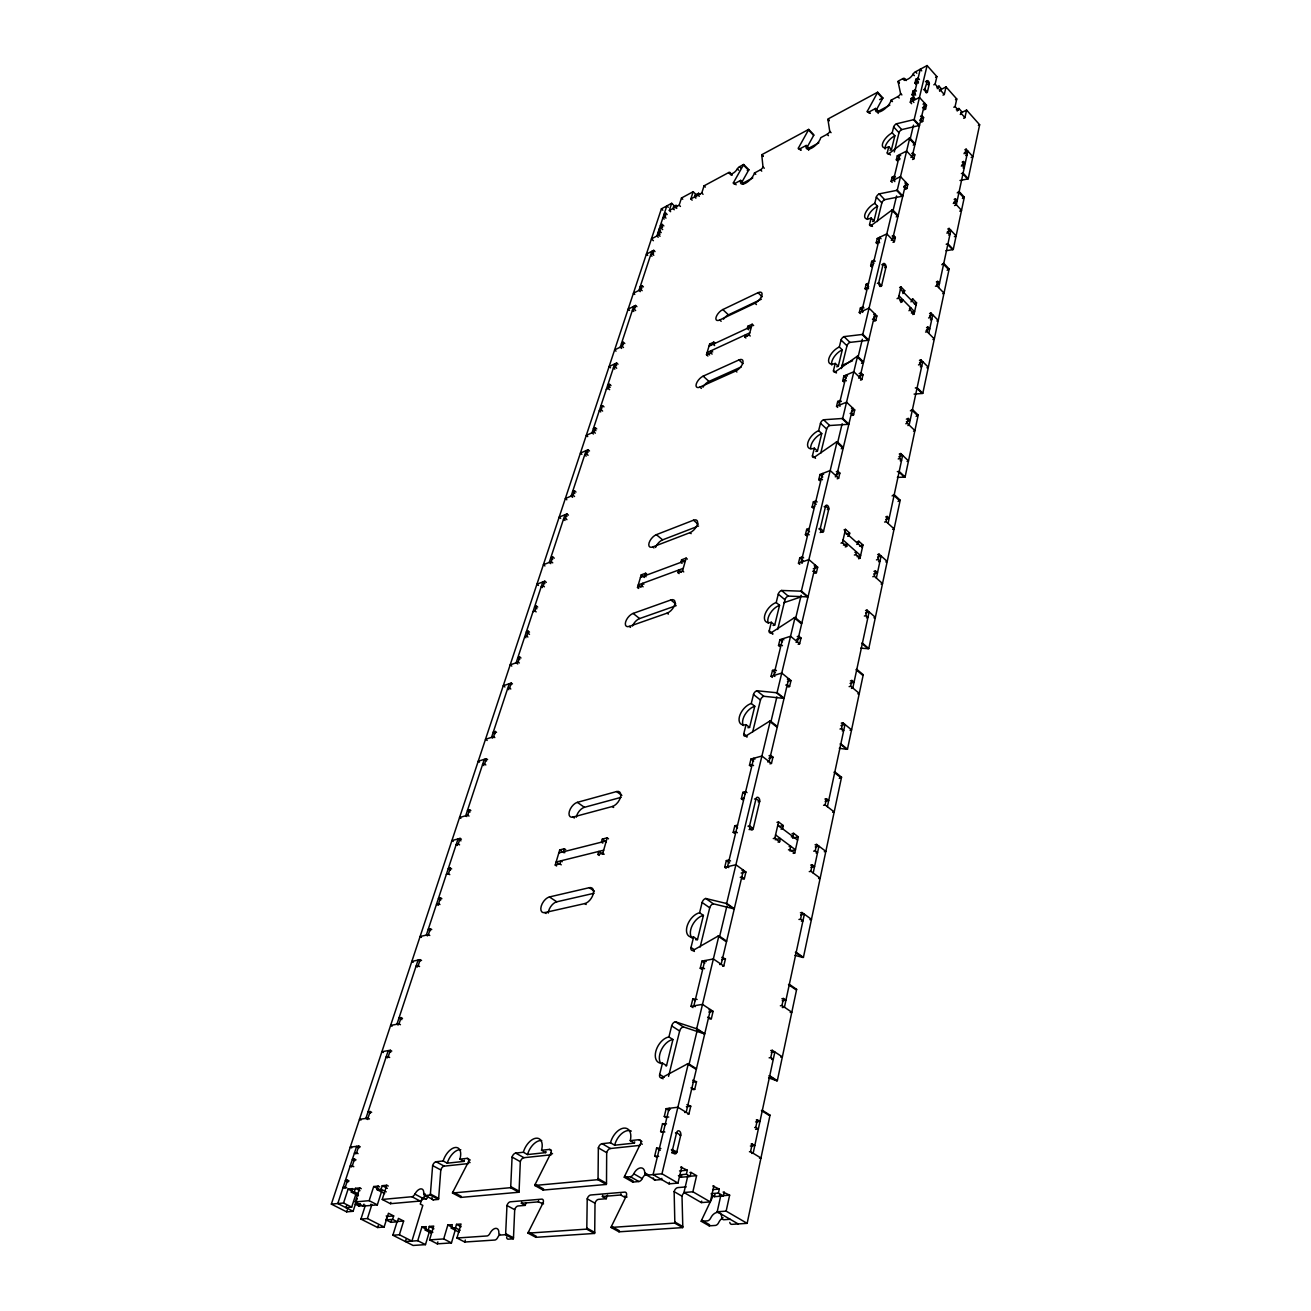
<?xml version="1.0" encoding="UTF-8"?>
<svg xmlns="http://www.w3.org/2000/svg" width="1311" height="1311" viewBox="0 0 1311 1311"><rect width="100%" height="100%" fill="white"/><g stroke="black" fill="none" stroke-linecap="round" stroke-linejoin="round"><path stroke-width="1.5" d="M551.259 1154.794L523.925 1157.695A4.031 2.278 -62.3 0 0 520.32 1161.677L519.09 1191.158A4.097 2.327 -62.9 0 1 518.894 1192.24L510.536 1187.684A4.113 2.311 -62.8 0 0 510.733 1186.602L512.077 1157.072A4.048 2.278 -62.2 0 1 515.682 1153.09L523.351 1152.254A14.241 8.095 -62.1 0 1 536.068 1138.21A14.241 8.095 -62.1 0 1 541.525 1150.271L549.407 1149.419A4.097 2.36 -62.1 0 1 551.013 1152.91L535.167 1184.357A4.162 2.393 -62.8 0 0 534.741 1185.455L543.131 1190.077L606.337 1184.439A4.244 2.54 -62.9 0 0 606.501 1183.325L606.682 1152.664A4.179 2.507 -62.2 0 1 610.434 1148.518L640.194 1145.355M606.337 1184.439L597.882 1179.671A4.261 2.54 -62.8 0 0 598.062 1178.54L598.34 1147.846A4.195 2.491 -62.1 0 1 602.11 1143.684L610.484 1142.782L614.646 1145.208L634.426 1143.077A14.732 8.898 -62 0 0 634.688 1141.865M525.99 1203.121A13.356 7.686 -63.3 0 0 525.236 1205.383L518.058 1205.973A3.802 2.163 -63.3 0 0 514.699 1209.676L513.486 1237.797A3.851 2.196 -64 0 1 513.306 1238.813L505.472 1234.7A3.867 2.18 -63.8 0 0 505.669 1233.667L506.964 1205.53A3.802 2.163 -63.2 0 1 510.34 1201.81L541.754 1199.139A3.867 2.229 -63.2 0 1 543.246 1202.515L528.399 1232.111A3.917 2.261 -63.9 0 0 528.022 1233.159L535.871 1237.322L594.555 1233.438A3.982 2.393 -64.1 0 0 594.719 1232.373L595.014 1203.203A3.933 2.36 -63.4 0 1 598.521 1199.352L606.272 1198.713A13.815 8.358 -63.3 0 1 607.517 1195.157M594.555 1233.438L586.64 1229.128A3.999 2.376 -64 0 0 586.804 1228.079L587.213 1198.86A3.933 2.343 -63.3 0 1 590.72 1194.993L624.724 1192.109A3.999 2.425 -63.3 0 1 626.478 1195.599L611.45 1226.375A4.048 2.458 -64 0 0 611.073 1227.457L618.989 1231.816L682.654 1227.604A4.13 2.606 -64.2 0 0 682.785 1226.506L682.015 1196.189A4.064 2.573 -63.3 0 1 684.883 1192.371M388.285 1186.045L386.745 1185.242L382.238 1199.45L411.916 1196.73A3.933 2.081 -62.7 0 0 414.866 1194.108A7.899 4.195 -62.7 0 1 420.765 1188.864A7.899 4.195 -62.7 0 1 423.715 1193.289A3.966 2.114 -62.7 0 0 425.19 1195.517L433.449 1199.86L438.448 1199.401A3.949 2.13 -62.9 0 0 438.661 1198.369L440.791 1169.953A3.9 2.098 -62.3 0 1 444.232 1166.134L468.535 1163.562M929.368 83.691L929.073 82.314A2.573 1.245 64.8 0 0 927.565 80.561L924.779 89.082A2.212 1.082 64.9 0 0 925.746 91.983A2.212 1.082 64.9 0 0 927.401 92.016L929.368 83.691L928.057 84.494M425.19 1195.517L430.188 1195.058A3.966 2.114 -62.7 0 0 430.401 1194.026L432.63 1165.577A3.917 2.081 -62.2 0 1 436.071 1161.743L443.167 1160.972L447.248 1163.185L463.996 1161.382A13.749 7.44 -62.2 0 0 464.307 1160.251M729.785 1222.409A4.195 2.737 -64.1 0 0 731.931 1224.343L747.139 1223.343L770.032 1115.169L762.346 1110.319A4.064 2.655 -61 0 0 761.478 1110.581L769.147 1115.415A4.048 2.655 -61.1 0 1 770.032 1115.169M768.59 1077.904L776.522 1080.657A3.999 2.606 -59.9 0 0 777.325 1080.706L796.646 989.379L789.337 984.332A3.867 2.491 -57.4 0 0 788.485 984.627L795.793 989.658A3.851 2.491 -57.5 0 1 796.646 989.379M794.876 955.342L802.643 957.391A3.802 2.442 -56.4 0 0 803.414 957.391L841.547 777.21L834.845 771.9A3.589 2.196 -52 0 0 834.025 772.228L840.744 777.538A3.572 2.196 -52 0 1 841.547 777.21M839.269 748.302L846.742 749.286A3.54 2.163 -51.2 0 0 847.48 749.204L863.244 674.739L856.804 669.331A3.474 2.048 -49.8 0 0 856.017 669.675L862.458 675.083A3.458 2.065 -49.8 0 1 863.244 674.739M860.737 648.158L868.046 648.666A3.425 2.016 -49.2 0 0 868.783 648.552L900.182 500.196L894.233 494.657A3.277 1.803 -46.8 0 0 893.479 495.034L892.103 495.935M897.363 477.368L904.393 477.155A3.245 1.77 -46.4 0 0 905.098 476.991L918.192 415.095L912.456 409.524A3.196 1.688 -45.7 0 0 911.735 409.917L910.391 410.835M914.095 394.103L922.125 393.464A3.163 1.655 -45.3 0 0 922.813 393.284L949.131 268.984L943.773 263.364A3.048 1.491 -44.2 0 0 943.068 263.773L941.79 264.675M945.952 250.729L952.605 249.664A3.032 1.475 -43.9 0 0 953.261 249.434L964.322 197.207L959.144 191.586A2.983 1.409 -43.6 0 0 958.472 191.98L957.227 192.897M959.98 180.476L967.584 178.968A2.966 1.377 -43.4 0 0 968.223 178.738L979.645 124.758L966.584 110.058L961.487 112.664M813.181 873.028L818.933 846.152L815.262 846.988M827.388 806.691L844.989 724.491L840.957 725.606M876.354 578.069L881.09 555.946L877.665 557.126M888.071 523.4L902.64 455.376L898.871 456.818M928.778 333.355L932.744 314.837L929.532 316.23M938.594 287.519L950.852 230.277L947.329 231.932M759.479 1158.17L760.954 1158.023L750.548 1151.664L752.203 1143.962L751.088 1144.077M755.578 1129.328L758.348 1129.033L755.759 1127.411L757.381 1119.823L756.283 1119.955M771.655 1059.468L773.293 1059.255L770.77 1057.6L772.343 1050.324L770.704 1050.553M790.205 1012.469L791.811 1012.207L781.962 1005.537L783.486 998.474L781.88 998.736M801.349 921.207L802.922 920.896L800.546 919.175L801.971 912.489L800.398 912.8M818.605 878.55L820.178 878.206L810.837 871.291L812.23 864.785L810.673 865.129M813.672 851.167L815.245 850.806L816.622 844.399L825.864 851.38L824.291 851.724M823.57 805.298L825.111 804.921L826.454 798.694L828.716 800.464L825.127 801.349M840.007 729.047L841.515 728.621L842.793 722.705L851.576 729.85L850.069 730.26M849.135 686.636L850.642 686.21L851.888 680.442L854.051 682.244L850.052 683.424M864.359 616.039L865.834 615.564L867.013 610.074L875.387 617.35L873.913 617.825M872.831 576.725L874.29 576.234L875.437 570.891L877.501 572.727L873.618 574.038M876.453 559.895L877.911 559.387L879.042 554.111L887.219 561.452L885.761 561.944M884.614 522.073L886.056 521.565L887.154 516.419L889.169 518.271L885.81 519.467M898.215 458.965L899.625 458.424L900.69 453.508L908.49 460.915L907.081 461.456M905.803 423.764L907.212 423.207L908.228 418.422L910.162 420.274L906.425 421.749M918.487 364.933L919.863 364.36L920.846 359.771L928.335 367.227L926.943 367.801M925.566 332.076L926.926 331.486L927.893 327.013L929.745 328.881L926.107 330.454M928.598 317.967L929.958 317.377L930.908 312.952L938.234 320.425L936.873 321.015M935.431 286.257L936.791 285.651L937.709 281.341L939.528 283.209L936.824 284.421M946.886 233.161L948.214 232.555L949.098 228.409L956.129 235.898L954.359 236.717M953.277 203.467L954.605 202.828L955.473 198.797L957.21 200.665L953.703 202.336M961.34 166.071L962.635 165.432L963.487 161.515L965.191 163.383L961.733 165.088M964.011 153.698L965.306 153.043L966.141 149.159L972.893 156.664L971.172 157.5M747.139 1223.343L726.147 1211.135L729.637 1195.157L723.131 1192.076M963.651 118.285L964.929 117.629L966.584 110.058M793.188 853.379L794.745 853.035L798.333 836.844L793.614 833.304L792.041 833.665M858.558 558.765L860.016 558.257L862.966 544.966L858.787 541.23L857.345 541.738M912.751 314.542L914.111 313.952L916.569 302.825L912.849 299.023L911.489 299.629M738.175 1223.933L717.199 1211.774L720.722 1195.861L719.378 1195.075M711.365 1194.862L714.462 1196.681L723.377 1195.96L724.262 1191.978M960.291 114.499L961.979 111.943L958.882 108.469L956.325 109.796M788.435 849.856L789.992 849.495L790.713 846.234L789.156 846.595M793.614 833.304L792.893 836.516L791.32 836.893M854.362 555.045L855.821 554.537L856.411 551.865L854.952 552.373M858.787 541.23L858.197 543.885L856.738 544.393M908.998 310.756L910.866 307.921L909.49 308.527M912.849 299.023L910.998 301.858M714.462 1196.681L715.003 1194.19M723.377 1195.96L718.412 1193.059L719.297 1189.061L712.758 1185.963M957.177 111.025L958.882 108.469M683.965 1192.502L692.88 1191.781L696.583 1175.672L687.669 1176.475L683.965 1192.502L701.352 1202.597L710.283 1201.908L713.872 1185.865M953.802 107.223L955.08 106.568L956.768 98.997L946.034 86.903L940.495 89.82M701.352 1202.597L701.696 1201.089M778.062 842.137L779.635 841.777L780.373 838.516L775.162 839.745M776.981 822.341L778.537 821.964L783.306 825.553L782.585 828.781L781.028 829.158M845.234 546.933L846.693 546.425L847.299 543.737L843.415 545.114M844.038 529.857L845.497 529.333L849.708 533.102L849.102 535.757L847.66 536.281M900.837 302.497L902.705 299.645L899.985 300.874M899.608 287.535L900.968 286.912L904.737 290.763L902.869 293.582M943.019 95.146L944.297 94.474L946.034 86.903M773.261 838.565L774.817 838.188L778.537 821.964M840.99 543.164L842.449 542.656L845.497 529.333M897.052 298.662L898.428 298.039L900.968 286.912M678.41 1175.59L681.228 1177.229L690.127 1176.442L691.044 1172.427L696.583 1175.672M939.594 91.295L941.314 88.722L938.987 86.116L936.857 87.247M681.228 1177.229L681.638 1175.475M679.704 1174.836L686.374 1174.246L687.308 1170.215L680.638 1167.052M937.267 88.689L938.987 86.116M687.816 1114.104L688.914 1113.973L690.75 1106.189L686.915 1104.632M693.06 1089.621L694.699 1089.408L696.518 1081.722L692.7 1080.182M709.726 1018.975L711.349 1018.713L713.086 1011.355L702.499 1004.373L691.012 1006.307L692.782 998.982L697.124 999.474M722.689 966.223L723.77 966.027L725.442 958.898L721.787 957.341M742.731 879.091L744.32 878.747L745.91 871.995L735.897 864.752L724.721 867.292L726.343 860.59L729.129 859.95L730.538 860.966M769.934 763.854L771.474 763.428L772.949 757.152L770.573 755.316L769.033 755.726M788.075 686.98L789.583 686.538L790.992 680.556L781.749 673.051L771.032 676.345L772.474 670.413L775.145 669.593L776.44 670.642M798.153 644.291L799.644 643.816L801.021 638.015L798.76 636.13L797.252 636.605M814.918 573.235L816.392 572.727L817.687 567.221L808.903 559.584L798.465 563.255L799.71 564.32M837.205 478.794L838.647 478.253L839.859 473.091L837.762 471.157L836.32 471.714M852.15 415.44L853.576 414.866L854.723 409.933L846.562 402.182L836.533 406.328L837.68 407.41M860.491 380.124L861.884 379.534L863.015 374.733L861.016 372.783L859.147 373.586M874.404 321.146L875.781 320.523L876.862 315.935L869.046 308.134L859.279 312.526L860.393 313.624M893.004 242.338L894.348 241.699L895.364 237.373L893.496 235.423L892.152 236.062M905.098 189.423L906.868 188.555L907.835 184.425L900.51 176.608L891.119 181.295L892.152 182.393M912.554 159.5L913.865 158.844L914.816 154.796L913.013 152.846L911.702 153.518M921.371 122.136L922.665 121.464L923.6 117.531L921.83 115.581L920.535 116.269M924.288 109.763L925.582 109.092L926.5 105.208L919.47 97.407L910.293 102.242L911.62 103.7M670.478 1109.155L669.085 1108.303L653.075 1174.607L669.052 1183.866L677.967 1183.096L681.753 1166.937M933.825 84.822L935.104 84.15L936.873 76.579L927.09 65.55L915.504 71.794L916.799 73.252M669.052 1183.866L669.413 1182.358M672.609 1151.763L672.969 1152.549A3.802 2.573 85.2 0 0 675.444 1153.844L675.837 1153.68A2.491 1.688 85.2 0 0 676.705 1152.353L680.737 1135.26A3.228 2.196 84.7 0 0 679.36 1131.032A3.228 2.196 84.7 0 0 676.574 1132.753L675.46 1132.868M661.842 1178.343L661.563 1179.523L655.336 1180.08L646.847 1175.164A4.343 2.671 -62.7 0 1 644.75 1172.739A8.669 5.31 -62.8 0 0 640.555 1167.888A8.669 5.31 -62.8 0 0 633.754 1173.755A4.31 2.622 -62.7 0 1 630.345 1176.688L624.265 1177.245A4.31 2.622 -62.8 0 1 624.675 1176.082L640.735 1143.323A4.261 2.589 -62 0 0 638.834 1139.701L630.247 1140.636A14.765 8.882 -61.9 0 0 623.807 1128.115A14.765 8.882 -61.9 0 0 610.484 1142.782M688.849 1065.269L697.288 1029.971M719.428 937.283L726.884 906.098M770.802 722.312L776.882 696.878M795.498 618.956L801.152 595.26M837.516 443.118L842.137 423.764M858.181 356.625L862.343 339.238M892.84 211.546L896.577 195.945M910.031 139.638L913.488 125.151M672.609 1151.746A2.491 1.688 85.2 0 1 672.494 1149.845L676.574 1132.753L680.737 1135.26L679.639 1135.375M646.847 1175.164L661.973 1173.787L688.324 1063.614L696.469 1068.76A4.179 2.589 -60.1 0 0 695.6 1069.022L687.456 1063.893L661.58 1077.855A4.146 2.524 -60.2 0 1 659.662 1074.446L662.465 1063.123A14.372 8.718 -59.6 0 1 655.795 1051.52A14.372 8.718 -59.6 0 1 668.921 1036.968L671.658 1025.89A4.064 2.475 -59 0 1 675.394 1021.761L695.928 1028.529L703.958 1033.723A4.097 2.54 -59 0 0 704.744 1033.756L696.715 1028.561A4.113 2.524 -58.9 0 1 695.928 1028.529M696.715 1028.561L718.903 935.792L726.638 941.134A3.966 2.425 -56.8 0 0 725.786 941.429L718.051 936.103L692.945 950.459A3.949 2.36 -57.1 0 1 691.012 947.476L693.601 936.988A13.684 8.161 -56.6 0 1 686.931 926.844A13.684 8.161 -56.6 0 1 699.582 912.767L702.122 902.492A3.884 2.311 -56 0 1 705.728 898.477L725.901 903.361A3.917 2.36 -55.8 0 0 726.671 903.345L734.307 908.72A3.917 2.376 -55.8 0 1 733.537 908.736L713.331 903.803L705.728 898.477M726.671 903.345L770.311 720.903L777.39 726.507A3.671 2.13 -51.9 0 0 776.587 726.851L769.508 721.263L745.697 736.11A3.654 2.081 -52.3 0 1 743.779 733.799L746.041 724.639A12.684 7.194 -52 0 1 739.404 716.773A12.684 7.194 -52 0 1 751.269 703.483L753.481 694.519A3.605 2.032 -51.5 0 1 756.873 690.733L776.341 692.716A3.638 2.081 -51.2 0 0 777.079 692.601L784.076 698.222A3.638 2.081 -51.2 0 1 783.322 698.321L763.821 696.288L756.873 690.733M777.079 692.601L795.056 617.432L801.824 623.118A3.556 1.999 -49.9 0 0 801.037 623.479L794.269 617.792L771.114 632.82A3.523 1.95 -50.3 0 1 769.213 630.804L771.327 622.266A12.241 6.719 -50.1 0 1 764.723 615.416A12.241 6.719 -50.1 0 1 776.21 602.519L778.275 594.129A3.474 1.901 -49.7 0 1 781.553 590.458L800.644 591.163A3.523 1.934 -49.4 0 0 801.382 591.032L808.068 596.734A3.507 1.95 -49.3 0 1 807.347 596.866L788.206 596.095L781.553 590.458M801.382 591.032L837.106 441.643L843.366 447.444A3.359 1.753 -47.1 0 0 842.612 447.838L841.236 448.788M820.719 453.229L826.651 428.992A3.277 1.672 -47.1 0 1 829.716 425.518L848.184 424.322A3.327 1.704 -46.8 0 0 848.872 424.125L842.694 418.324L857.558 356.166L863.572 362A3.261 1.639 -46.1 0 0 862.835 362.41L861.491 363.36M841.4 368.555L846.972 345.76A3.196 1.573 -46.1 0 1 849.954 342.384L868.062 340.319A3.228 1.59 -45.8 0 0 868.751 340.106L862.802 334.272L892.594 209.711L898.182 215.561A3.114 1.442 -44.7 0 0 897.494 215.987L896.2 216.938M872.503 221.51A10.75 4.9 -44.9 0 0 873.962 220.92L871.159 218.019A10.767 4.883 -45 0 1 864.834 214.676A10.767 4.883 -45 0 1 874.781 203.352L876.322 197.109A3.064 1.377 -44.8 0 1 879.157 193.881L896.626 190.39A3.097 1.409 -44.5 0 0 897.281 190.144L909.768 137.901L915.16 143.768A3.048 1.36 -44.1 0 0 914.472 144.194L913.226 145.144M890.038 150.224A10.504 4.605 -44.4 0 0 891.464 149.585L888.776 146.701A10.521 4.588 -44.4 0 1 882.516 143.882A10.521 4.588 -44.4 0 1 892.201 132.837L893.643 126.954A2.999 1.295 -44.3 0 1 896.413 123.808L913.538 119.711A3.032 1.311 -44 0 0 914.193 119.448L927.09 65.55M656.254 1157.007L654.681 1156.073L656.614 1148.075L660.875 1148.551M661.678 1132.18L660.629 1131.54L662.53 1123.658L666.512 1123.953M666.365 1117.726L664.284 1116.48L666.168 1108.664L677.885 1107.238L688.914 1113.973M701.696 969.239L700.238 968.255L701.975 961.11L713.364 958.98L723.77 966.027M734.586 833.386L733.193 832.37L734.783 825.799L737.552 825.127M742.714 799.776L741.354 798.743L742.911 792.319L745.648 791.598L747.024 792.631M750.81 766.329L749.466 765.296L750.99 759.003L761.904 756.037L771.474 763.428M779.816 646.536L778.521 645.487L779.93 639.67L790.566 636.261L799.644 643.816M798.465 563.255L799.792 557.765L802.398 556.847L803.627 557.912M806.626 535.757L805.396 534.691L806.707 529.316L809.28 528.366M813.295 508.209L812.083 507.128L813.361 501.851L815.917 500.884L817.13 501.966M819.932 480.744L818.752 479.662L819.998 474.484L830.207 470.534L838.647 478.253M836.533 406.328L837.729 401.428L840.22 400.396L841.367 401.477M843.858 381.894L842.727 380.796L843.891 375.995L853.838 371.75L861.884 379.534M859.279 312.526L860.393 307.97L862.818 306.872L863.916 307.97M866.145 289.829L865.063 288.731L866.145 284.258L868.554 283.143M871.717 266.838L870.635 265.74L871.7 261.331L874.109 260.201L875.174 261.299M877.272 243.879L876.207 242.781L877.256 238.455L886.81 233.882L894.348 241.699M891.119 181.295L892.119 177.182L894.463 176.002L895.495 177.1M897.347 160.909L896.331 159.827L897.314 155.78L906.638 151.027L913.865 158.844M910.293 102.242L911.227 98.374L913.505 97.178L914.832 98.636M913.406 96.309L912.079 94.851L913.013 91.016L915.291 89.803L916.438 91.082M916.258 84.527L914.947 83.068L915.865 79.266L918.142 78.054L919.437 79.512M668.561 1076.429L679.639 1031.02A4.064 2.475 -59.1 0 1 683.375 1026.906L703.958 1033.723M700.156 947.034L709.726 907.802A3.867 2.311 -56.1 0 1 713.331 903.803M752.694 731.866L760.462 700.058A3.589 2.048 -51.5 0 1 763.821 696.288M777.685 629.477L784.945 599.766A3.474 1.901 -49.7 0 1 788.206 596.095M877.288 221.559L881.844 202.894A3.064 1.393 -44.8 0 1 884.679 199.682L902.148 196.257A3.097 1.409 -44.5 0 0 902.82 196.011L897.281 190.144M894.282 151.978L898.985 132.739A2.999 1.311 -44.3 0 1 901.739 129.609L918.88 125.577A3.015 1.327 -44 0 0 919.535 125.315L914.193 119.448M665.644 1065.728A14.339 8.735 -59.7 0 0 666.529 1065.646L672.936 1039.525L668.921 1036.968M695.748 939.758A13.667 8.177 -56.6 0 0 697.468 939.61L703.417 915.406L699.582 912.767M747.925 727.72A12.668 7.211 -52 0 0 749.581 727.408L754.775 706.252L751.269 703.483M773.097 625.445A12.225 6.719 -50.1 0 0 774.719 625.068L779.553 605.321L776.21 602.519M815.901 451.492A11.553 5.916 -47.4 0 0 817.458 451L821.751 433.548L818.638 430.663L820.473 423.256A3.294 1.672 -47.2 0 1 823.554 419.766L841.99 418.504A3.327 1.704 -46.8 0 0 842.694 418.324M836.746 366.801A11.258 5.539 -46.4 0 0 838.27 366.261L842.285 349.857L839.319 346.973L841.039 340.008A3.212 1.557 -46.2 0 1 844.022 336.616L862.114 334.485A3.245 1.59 -45.8 0 0 862.802 334.272M873.962 220.92L877.551 206.237L874.781 203.352M891.464 149.585L894.872 135.738L892.201 132.837M815.524 458.309L812.459 455.704L814.328 448.149A11.57 5.916 -47.4 0 1 807.822 442.905A11.57 5.916 -47.4 0 1 818.638 430.663M835.762 372.635L833.501 370.489L835.254 363.393A11.275 5.523 -46.4 0 1 828.814 358.87A11.275 5.523 -46.4 0 1 839.319 346.973M871.34 226.164L869.586 224.361L871.159 218.019M888.645 154.124L887.301 152.682L888.776 146.701M602.929 854.231L598.816 851.413L597.947 854.493L602.798 853.297L607.157 837.86L608.517 838.811M679.147 573.595L677.934 572.596L682.523 570.908L686.145 558.109L687.341 559.109M745.877 338.025L744.795 337.009L749.138 335.01L752.186 324.227L753.628 325.57M607.157 837.86L602.306 839.089L601.438 842.17L602.798 843.104M677.934 572.596L678.672 570.039L681.491 572.35M686.145 558.109L681.573 559.83L680.851 562.37L682.048 563.369M744.795 337.009L745.418 334.846L746.86 336.19M752.186 324.227L747.86 326.242L747.254 328.389L748.679 329.733M406.082 1239.305L405.394 1241.55L417.75 1240.698L421.913 1226.981L426.304 1226.637L425.272 1230.079L428.238 1229.849L429.287 1226.424L433.712 1226.08L429.566 1239.895L443.708 1238.928L447.838 1225.015L452.344 1224.671L451.312 1228.145L455.474 1227.85L456.507 1224.359L461.046 1224.015L456.949 1238.026L464.733 1242.025L465.307 1240.059M429.566 1239.895L437.3 1243.844L451.459 1242.91L455.556 1229.03M451.312 1228.145L459.047 1232.16L459.489 1230.636M565.713 849.659L564.353 848.741L559.715 849.921L555.225 865.063L559.879 863.9L560.78 860.868L562.14 861.786M564.353 848.741L563.468 851.757L564.828 852.691M638.686 588.442L637.49 587.475L641.898 585.853L642.652 583.313L643.865 584.296M646.831 574.202L645.635 573.235L644.881 575.742L646.094 576.725M707.907 356.035L706.465 354.724L710.66 352.774L711.299 350.643L712.725 351.954M715.232 343.433L713.807 342.105L713.184 344.236L714.61 345.563M437.3 1243.844L437.874 1241.91M637.49 587.475L641.226 574.874L645.635 573.235M706.465 354.724L709.628 344.056L713.807 342.105M392.874 1235.224L399.38 1234.765L403.641 1221.033L397.135 1221.541L392.874 1235.224L413.096 1245.45L425.469 1244.631L429.336 1231.783M427.681 1196.369L427.042 1198.467L421.618 1198.959M422.208 1197.762L420.274 1204.055L422.814 1205.383L411.916 1241.107L399.38 1234.765M386.106 1219.885L392.595 1219.361L393.677 1215.92L387.187 1216.461L386.106 1219.885L390.891 1222.311L397.38 1221.803L398.446 1218.378L403.641 1221.033M365.294 1205.53L360.935 1219.083L377.634 1227.522L384.123 1227.014L388.449 1213.249L393.677 1215.92M390.891 1222.311L391.628 1219.967M377.634 1227.522L378.24 1225.588M382.238 1199.45L390.432 1203.695L390.858 1202.351M699.304 196.339L698.009 195.06L701.762 193.045L704.056 185.834L728.637 172.577A2.688 1.082 -46.7 0 1 730.063 172.806A5.375 2.163 -46.6 0 0 732.964 173.265A5.375 2.163 -46.6 0 0 737.356 168.89A2.704 1.098 -46.5 0 1 739.551 166.694L743.648 164.481L748.827 169.693A2.688 1.098 -46.4 0 1 748.581 170.25L741.764 182.344M360.935 1219.083L367.408 1218.542L371.832 1204.727L370.833 1204.219M384.664 1193.584L377.027 1189.618L378.158 1186.094L379.682 1186.881M692.142 200.173L690.848 198.911L694.584 196.912L695.158 195.11L698.583 193.258L699.877 194.52M377.027 1189.618L381.124 1189.224L382.255 1185.685L386.745 1185.242M698.009 195.06L698.583 193.258M361.279 1188.7L359.755 1187.913L355.199 1201.941L363.36 1206.104L377.339 1204.858L381.763 1190.978M355.199 1201.941L369.161 1200.663L373.701 1186.537L378.158 1186.094M690.848 198.911L693.158 191.717L696.715 195.175M674.903 206.401L671.674 203.303L661.399 208.842L331.355 1204.121L346.645 1211.856L353.101 1211.298L356.264 1201.548L355.363 1204.203L358.952 1206.038L359.575 1204.104M363.36 1206.104L363.983 1204.121M346.579 1205.628L345.907 1207.66L351.676 1207.136L356.068 1193.649M676.755 208.416L675.46 207.171L679.147 205.188L681.474 198.01L693.158 191.717M356.69 1200.253L357.248 1198.516M358.411 1195.763L351.315 1192.125L352.446 1188.635L353.97 1189.421M670.626 211.694L669.331 210.465L672.985 208.498L673.575 206.696L676.05 205.368L677.345 206.614M346.645 1211.856L347.284 1209.906M351.315 1192.125L354.249 1191.83L355.379 1188.34L359.755 1187.913M675.46 207.171L676.05 205.368M345.154 1188.372L343.138 1187.324L345.285 1187.111L347.562 1180.211L349.07 1180.998M351.627 1166.937L350.119 1166.151L352.266 1165.905L354.511 1159.088L356.018 1159.874M355.92 1153.893L354.412 1153.106L356.559 1152.861L358.788 1146.076L360.279 1146.879M360.951 1120.102L359.476 1119.315L367.981 1118.152L370.177 1111.515L371.652 1112.318M387.548 1057.83L386.106 1057.027L388.236 1056.666L390.334 1050.258L391.776 1051.078M392.038 1026.234L390.612 1025.415L399.036 1023.858L401.1 1017.582L402.51 1018.418M417.472 966.977L416.079 966.141L418.176 965.699L420.175 959.636L421.552 960.488M421.454 937.381L420.094 936.529L428.402 934.645L430.352 928.696L431.729 929.548M438.316 905.327L436.514 904.197L438.595 903.689L440.512 897.855L441.856 898.707M446.363 874.322L448.444 873.798L450.312 868.079L451.656 868.931M457.506 845.415L456.195 844.546L458.244 843.989L460.095 838.368L461.406 839.237M460.849 818.375L459.555 817.507L467.732 815.196L469.535 809.69L470.846 810.559M483.808 765.558L482.53 764.69L484.562 764.067L486.315 758.725L487.594 759.61M487.168 740.453L485.496 739.289L493.575 736.716L495.296 731.472L496.541 732.357M508.799 689.668L507.57 688.783L509.569 688.095L511.241 683.031L512.47 683.916M511.782 666.086L510.159 664.89L518.14 662.088L519.779 657.106L520.991 657.991M525.891 637.736L524.695 636.835L526.694 636.114L528.3 631.214L529.497 632.115M532.987 611.729L534.954 610.992L536.543 606.174L537.723 607.075M542.41 587.557L541.246 586.656L543.213 585.902L544.77 581.166L546.326 582.379M544.934 565.942L543.377 564.73L551.21 561.632L552.734 556.978L554.274 558.191M564.992 520.451L563.484 519.238L565.434 518.435L566.926 513.912L568.433 515.141M566.827 499.77L565.32 498.557L573.054 495.279L574.513 490.838L576.004 492.067M586.181 456.113L584.706 454.901L586.623 454.048L588.049 449.739L589.508 450.968M587.721 436.596L586.279 435.367L593.916 431.942L595.309 427.697L596.751 428.926M600.717 411.933L599.274 410.704L601.192 409.835L602.552 405.656L603.994 406.885M606.337 389.318L608.238 388.433L609.582 384.32L611.008 385.549M614.793 369.145L613.401 367.916L615.285 367.014L616.612 362.983L618.005 364.212M616.023 351.151L614.613 349.906L622.102 346.284L623.413 342.302L624.806 343.531M633.787 311.461L632.426 310.232L634.278 309.298L635.556 305.447L636.917 306.676M634.77 294.434L633.426 293.205L640.817 289.452L642.079 285.651L643.422 286.88M651.96 256.235L650.633 255.006L652.485 254.039L653.697 250.335L655.025 251.581M653.402 240.716L651.436 238.881L658.745 235.013L659.941 231.375L661.252 232.604M660.515 230.244L659.22 228.999L661.039 228.032L662.235 224.41L663.858 225.951M664.185 219.084L662.891 217.855L664.71 216.889L665.89 213.283L667.184 214.529M331.355 1204.121L343.548 1203.006L348.12 1189.061L352.446 1188.635M669.331 210.465L671.674 203.303M723.033 1217.722A8.39 5.457 -64.2 0 0 718.657 1222.639A4.179 2.704 -64.1 0 1 715.331 1225.441L709.202 1225.851L701.221 1221.278A4.195 2.688 -64.1 0 1 701.598 1220.148L713.004 1196.091M518.894 1192.24L460.784 1197.418L452.475 1193.01A4.015 2.18 -62.8 0 1 452.901 1191.945L468.519 1161.743A3.966 2.163 -62.2 0 0 467.158 1158.367L459.899 1159.153A13.765 7.424 -62.1 0 0 455.31 1147.486A13.765 7.424 -62.1 0 0 443.167 1160.972M876.354 109.96L882.598 98.472A2.884 1.213 -44.4 0 0 882.827 97.883L877.633 92.212L827.978 118.99L829.289 120.366M869.308 113.352L867.341 111.222L877.403 92.802A2.901 1.213 -44.5 0 0 877.633 92.212M806.806 147.766L813.656 135.41A2.786 1.164 -45.5 0 0 813.885 134.836L808.69 129.396L761.855 154.665L763.149 155.976M800.398 150.028L798.432 147.996L808.461 129.969A2.786 1.147 -45.5 0 0 808.69 129.396M735.078 184.31L733.439 182.688L743.403 165.055A2.704 1.098 -46.5 0 0 743.648 164.481M887.301 152.682A3.015 1.327 -44.5 0 0 889.104 153.518L909.08 138.327A3.048 1.344 -44.2 0 1 909.768 137.901M869.586 224.361A3.097 1.409 -45.1 0 0 871.422 225.345L891.89 210.121A3.13 1.442 -44.7 0 1 892.594 209.711M962.389 198.518L963.634 197.6A2.983 1.409 -43.6 0 1 964.322 197.207M947.148 270.295L948.427 269.378A3.048 1.508 -44.1 0 1 949.131 268.984M833.501 370.489A3.245 1.606 -46.5 0 0 835.369 371.8L856.82 356.576A3.277 1.622 -46.1 0 1 857.558 356.166M837.106 441.643A3.359 1.737 -47.2 0 0 836.369 442.036L814.344 457.244A3.327 1.721 -47.6 0 1 812.459 455.704M916.127 416.39L917.471 415.489A3.179 1.704 -45.7 0 1 918.192 415.095M898.068 501.474L899.444 500.556A3.277 1.819 -46.8 0 1 900.182 500.196M839.269 778.423L840.744 777.538M915.504 71.794A2.966 1.245 -43.9 0 0 913.062 74.203A5.899 2.475 -44 0 1 908.212 78.988A5.899 2.475 -44 0 1 904.606 78.758A2.95 1.229 -44.1 0 0 902.804 78.644L898.101 81.184L899.412 82.626M665.89 213.283L664.071 214.267L665.693 215.807M747.27 170.512L748.827 169.693M879.599 99.62L882.827 97.883M914.947 83.068L917.208 81.856L918.355 83.117M925.386 81.806L926.73 80.889M733.439 182.688A2.704 1.098 -46.6 0 0 734.832 183.474L740.682 180.361A9.554 3.917 -46.5 0 0 745.631 183.163A9.554 3.917 -46.5 0 0 754.48 173.003L760.446 169.824A2.753 1.131 -46.2 0 0 762.986 166.907L761.789 155.14L763.084 156.451M798.432 147.996A2.802 1.164 -45.7 0 0 799.972 148.766L806.183 145.455A9.898 4.13 -45.5 0 0 811.656 148.127A9.898 4.13 -45.5 0 0 820.801 137.655L827.126 134.296A2.851 1.196 -45.3 0 0 829.748 131.28L827.929 119.481L829.224 120.858M867.341 111.222A2.917 1.229 -44.6 0 0 869.046 111.959L875.633 108.436A10.275 4.343 -44.4 0 0 881.697 110.976A10.275 4.343 -44.4 0 0 891.152 100.177L897.855 96.588A2.95 1.245 -44.2 0 0 900.575 93.491L898.068 81.659L899.362 83.101M935.595 77.267L936.873 76.579M662.235 224.41L660.416 225.377L662.53 227.393M743.058 184.081A9.538 3.933 -46.4 0 1 743.304 182.966L752.776 177.935M808.641 150.323A9.882 4.13 -45.5 0 1 808.805 148.176L816.999 143.817M817.917 143.341L818.834 142.85M878.173 113.451A10.259 4.359 -44.4 0 1 878.255 111.288L887.924 106.142M888.907 105.634L889.874 105.109M928.008 84.723L929.286 84.035L926.68 81.118M912.079 94.851L914.357 93.638L915.684 95.097M923.485 89.771L924.779 89.082L927.401 92.016L926.107 92.688M659.941 231.375L658.106 232.342L660.072 234.194M939.168 89.853L941.314 88.722M923.026 104.159L924.747 103.258L912.063 156.894L910.899 157.484M923.485 106.781L926.5 105.208M922.534 107.813L923.829 107.141L925.582 109.092M653.697 250.335L646.372 254.154L647.7 255.399M955.49 99.652L956.768 98.997M920.994 118.875L923.6 117.531M919.601 120.186L920.896 119.514L922.665 121.464M960.701 112.599L961.979 111.943M642.079 285.651L640.227 286.585L641.898 288.125M896.331 159.827L898.658 158.647L899.674 159.745M911.751 156.353L914.816 154.796M978.367 125.397L979.645 124.758M635.556 305.447L628.133 309.15L629.493 310.379M964.847 149.815L966.141 149.159M964.388 152.748L967.829 151.044L956.342 204.713L954.588 205.548M904.836 183.048L906.016 182.475L892.48 239.749L891.267 240.323M965.699 155.567L966.994 154.927L965.306 153.043M903.869 186.375L907.835 184.425M903.705 187.26L905.032 186.604L906.868 188.555M962.192 162.154L963.487 161.515M963.044 167.939L964.355 167.316L962.635 165.432M623.413 342.302L621.545 343.22L623.282 344.76M722.82 309.56L757.987 292.714A7.358 3.31 -47 0 1 761.871 295.401A7.358 3.31 -47 0 1 755.005 303.218L719.739 319.966A7.227 3.212 -47.6 0 1 716.085 317.246A7.227 3.212 -47.6 0 1 722.82 309.56L728.441 314.853L761.396 299.187M954.162 199.419L955.473 198.797M616.612 362.983L609.091 366.572L610.5 367.801M876.207 242.781L878.583 241.65L879.648 242.748M892.234 238.864L895.364 237.373M959.783 211.153L961.537 210.334L954.605 202.828M609.582 384.32L607.698 385.205L610.172 387.368M947.771 229.032L949.098 228.409M870.635 265.74L873.044 264.609M881.779 264.789L883.139 264.166A2.343 1.262 66.5 0 1 884.974 263.97A2.343 1.262 66.5 0 1 886.007 267.083L881.615 285.651L879.796 286.486M708.989 346.186L751.58 326.373M948.64 235.046L949.967 234.423L948.214 232.555M884.646 267.723L886.007 267.083L883.139 264.166L878.731 282.717A2.36 1.278 66.7 0 0 879.779 285.864A2.36 1.278 66.7 0 0 881.615 285.651L878.731 282.717L877.37 283.356M749.745 332.847L707.104 352.577L709.644 354.92M600.651 406.541L602.552 405.656M865.063 288.731L867.472 287.633L868.57 288.715M703.155 376.142L738.929 359.951A7.522 3.491 -47.8 0 1 742.829 363A7.522 3.491 -47.8 0 1 735.782 370.997L699.927 387.089A7.391 3.392 -48.4 0 1 696.272 383.992A7.391 3.392 -48.4 0 1 703.155 376.142L708.972 381.419L741.354 366.867M595.309 427.697L593.391 428.566L595.915 430.713M902.46 291.779L904.737 290.763M936.365 281.931L937.709 281.341M873.7 314.542L874.912 313.984L859.885 377.584L858.639 378.109M873.65 317.36L876.862 315.935M872.454 319.196L873.831 318.589L875.781 320.523M914.308 303.841L916.569 302.825M588.049 449.739L580.396 453.131L581.871 454.36M942.658 293.73L944.018 293.14L936.791 285.651M911.374 313.116L914.586 311.707L898.92 295.794M929.548 313.542L930.908 312.952M930.433 319.835L931.793 319.245L929.958 317.377M926.533 327.603L927.893 327.013M841.859 365.392L852.576 360.771M574.513 490.838L572.579 491.658L574.808 493.493M932.94 339.533L934.317 338.959L926.926 331.486M842.727 380.796L845.202 379.748L846.349 380.846M859.295 376.306L863.015 374.733M919.47 360.345L920.846 359.771M919.47 363L922.715 361.639L909.129 425.059L907.884 425.551M566.926 513.912L559.158 517.14L560.666 518.353M920.355 366.801L921.731 366.228L919.863 364.36M851.429 408.524L852.691 408L836.533 476.319L835.254 476.811M851.429 411.277L854.723 409.933M850.118 413.506L851.527 412.932L853.576 414.866M552.734 556.978L550.784 557.765L552.701 559.273M906.36 419.159L908.228 418.422M913.505 431.172L914.914 430.631L907.212 423.207M653.927 547.916L652.731 546.949A7.8 3.818 -50.5 0 1 649.076 542.918A7.8 3.818 -50.5 0 1 656.352 534.675L693.47 520.221L698.189 524.22M544.77 581.166L536.92 584.214L538.477 585.411M655.566 547.474A7.784 3.835 -50.5 0 1 662.629 539.853L696.239 526.907M697.403 526.448L698.583 525.99M818.752 479.662L821.292 478.679L822.489 479.76M835.549 474.746L839.859 473.091M652.731 546.949L689.947 532.659A7.948 3.949 -49.9 0 0 697.403 524.236A7.948 3.949 -49.9 0 0 693.47 520.221M899.264 454.048L900.69 453.508M900.182 460.816L901.591 460.276L899.625 458.424M536.543 606.174L534.56 606.927L536.92 608.73M812.083 507.128L814.655 506.161M824.144 506.701L825.586 506.161A2.556 1.508 69.7 0 1 827.667 505.62A2.556 1.508 69.7 0 1 828.798 509.045L823.537 531.283L820.145 532.512M640.473 577.381L685.424 560.666M827.356 509.569L828.798 509.045L825.586 506.161L820.309 528.399A2.573 1.54 70.1 0 0 821.44 531.856A2.573 1.54 70.1 0 0 823.537 531.283L820.309 528.399L818.834 528.939M683.26 568.351L638.244 584.952L641.079 587.23M528.3 631.214L526.317 631.935L529.497 634.344M805.396 534.691L807.986 533.741L809.198 534.822M885.712 516.944L887.154 516.419M846.316 534.314L849.708 533.102M630.509 627.363L629.28 626.396A8.03 4.031 -51.8 0 1 625.642 621.873A8.03 4.031 -51.8 0 1 633.115 613.417L670.871 599.963L675.755 603.929M519.779 657.106L517.779 657.811L519.795 659.302M632.492 626.019A8.013 4.048 -51.8 0 1 639.621 618.563L676.181 605.666M892.66 529.431L894.102 528.923L886.056 521.565M629.28 626.396L667.135 613.122A8.161 4.179 -51.2 0 0 674.788 604.502A8.161 4.179 -51.2 0 0 670.871 599.963M859.574 546.146L862.966 544.966M814.197 565.762L815.491 565.303L797.383 641.931L796.056 642.357M813.279 568.745L817.687 567.221M812.722 571.334L814.197 570.826L816.392 572.727M857.148 556.765L860.59 555.569L843.039 539.968M877.6 554.619L879.042 554.111M511.241 683.031L503.244 685.768L504.899 686.964M878.517 561.731L879.96 561.223L877.911 559.387M873.978 571.399L875.437 570.891M783.88 602.683L799.087 597.554M881.074 584.034L882.549 583.559L874.29 576.234M865.539 610.549L867.013 610.074M495.296 731.472L493.264 732.128L495.361 733.603M865.637 613.024L869.111 611.909L852.805 688.013L851.478 688.39M796.531 639.457L801.021 638.015M778.521 645.487L781.176 644.635L782.454 645.7M866.456 617.858L867.931 617.383L865.834 615.564M486.315 758.725L478.22 761.232L479.482 762.117M787.354 679.098L788.698 678.688L769.098 761.593L767.722 761.953M787.469 681.638L790.992 680.556M785.764 685.112L787.288 684.653L789.583 686.538M850.38 680.884L851.888 680.442M857.787 693.83L859.295 693.404L850.642 686.21M469.535 809.69L467.503 810.28L470.092 812.017M841.285 723.115L842.793 722.705M574.333 817.998L572.989 817.064A8.603 4.539 -55.1 0 1 569.4 811.263A8.603 4.539 -55.1 0 1 577.332 802.348L616.531 791.565L621.873 795.4M842.203 730.833L843.727 730.407L841.515 728.621M460.095 838.368L451.902 840.613L453.213 841.465M576.25 817.245A8.587 4.572 -55.2 0 1 584.411 807.314L621.152 797.334M768.852 758.266L772.949 757.152M749.466 765.296L752.186 764.559L753.546 765.608M572.989 817.064L612.303 806.511A8.751 4.72 -54.7 0 0 620.431 797.416A8.751 4.72 -54.7 0 0 616.531 791.565M450.312 868.079L448.247 868.603L450.46 870.045M741.354 798.743L744.091 798.038M754.464 799.071L756.021 798.678A2.835 1.835 75.7 0 1 758.43 797.629A2.835 1.835 75.7 0 1 759.675 801.431L753.251 828.568A2.868 1.868 76.4 0 1 750.826 829.666A2.868 1.868 76.4 0 1 749.564 825.832L756.021 798.678L759.675 801.431L758.119 801.824M558.814 852.937L606.288 840.941M603.666 850.2L556.126 862.015L559.338 864.195M824.914 799.071L826.454 798.694M440.512 897.855L438.448 898.363L440.824 899.887M748.007 826.209L749.564 825.832L753.251 828.568L749.089 829.584M733.193 832.37L735.963 831.698L737.356 832.731M832.649 812.328L834.206 811.951L825.111 804.921M779.16 826.553L783.306 825.553M792.614 838.188L798.333 836.844M546.179 913.488L544.786 912.587A8.931 4.802 -57 0 1 541.246 906.098A8.931 4.802 -57 0 1 549.407 896.953L589.278 887.694L594.375 891.119M430.352 928.696L428.271 929.188L430.549 930.597M548.227 913.111A8.898 4.818 -57.1 0 1 556.782 901.804L594.145 893.25M815.065 844.759L816.622 844.399M789.91 851.036L795.449 849.774L775.555 834.927M544.786 912.587L584.772 903.574A9.079 4.998 -56.6 0 0 593.146 894.233A9.079 4.998 -56.6 0 0 589.278 887.694M815.999 852.904L817.556 852.56L815.245 850.806M742.01 870.504L743.419 870.193L721.165 964.273L719.739 964.535M741.174 873.044L745.91 871.995M740.24 877.305L741.813 876.944L744.32 878.747M810.919 867.325L814.573 866.538L812.23 864.785M809.264 871.618L810.837 871.291M420.175 959.636L411.834 961.438L413.211 962.274M961.373 173.576L962.454 173.363A2.966 1.377 -43.5 0 0 963.11 173.118L968.223 178.738M800.628 914.947L804.364 914.209L784.437 1007.209L782.29 1007.553M798.956 919.486L800.546 919.175M809.887 919.65L811.476 919.339L801.971 912.489M401.1 1017.582L398.986 1017.975L401.821 1019.63M721.689 959.603L725.442 958.898M700.238 968.255L703.073 967.731L704.548 968.714M390.334 1050.258L381.894 1051.701L383.336 1052.52M709.005 1009.847L710.447 1009.617L686.177 1112.302L684.703 1112.482M946.181 244.239L947.296 244.059A3.032 1.475 -44 0 0 947.951 243.83L953.261 249.434M708.759 1012.059L713.086 1011.355M782.192 1000.768L785.944 1000.162L783.486 998.474M707.629 1017.156L711.349 1018.713M780.356 1005.783L781.962 1005.537M771.229 1052.487L774.85 1051.979L753.153 1153.254L751.678 1153.401M370.177 1111.515L368.047 1111.81L370.489 1113.154M769.131 1057.83L770.77 1057.6M780.733 1057.141L782.356 1056.912L772.343 1050.324M692.683 1082.23L696.518 1081.722M690.881 1087.868L694.699 1089.408M358.788 1146.076L350.25 1147.125L351.741 1147.912M686.358 1106.713L690.75 1106.189M664.284 1116.48L668.757 1117.07M354.511 1159.088L352.364 1159.334L354.871 1160.645M660.629 1131.54L664.857 1131.999M755.562 1121.937L759.97 1121.446L757.381 1119.823M754.644 1127.542L755.759 1127.411M523.351 1152.254L527.497 1154.565L545.655 1152.615A14.224 8.112 -62.1 0 0 545.95 1151.435M347.562 1180.211L345.399 1180.424L348.185 1181.867M671.511 1149.468L676.82 1151.845L671.822 1152.353M671.396 1149.96L672.51 1149.845M671.707 1152.844L676.705 1152.336M750.384 1146.011L754.792 1145.568L752.203 1143.962M654.681 1156.073L658.679 1156.4M749.433 1151.763L750.548 1151.664M679.524 1170.936L687.308 1170.215M452.475 1193.01L510.536 1187.684M534.741 1185.455L597.882 1179.671M689.93 1172.526L691.044 1172.427M355.363 1204.203L360.214 1203.777M358.952 1206.038L365.408 1205.465M390.432 1203.695L420.159 1201.04A3.917 2.081 -62.8 0 0 423.092 1198.434A7.882 4.212 -62.8 0 1 425.469 1195.157M624.265 1177.245L632.738 1182.096L638.818 1181.539A4.294 2.638 -62.8 0 0 642.21 1178.638A8.636 5.326 -62.9 0 1 646.225 1173.853M686.243 1186.897L677.82 1187.602A4.08 2.556 -63.2 0 0 674.149 1191.65L674.821 1221.999A4.13 2.606 -64.1 0 1 674.69 1223.097L682.654 1227.604M915.307 387.99L916.455 387.892A3.179 1.655 -45.4 0 0 917.143 387.695L922.813 393.284M521.712 1202.171A13.372 7.669 -63.2 0 0 521.368 1203.285L538.297 1201.876L543.541 1203.875M602.716 1195.37A13.831 8.358 -63.2 0 0 602.388 1196.517L620.693 1194.993L624.61 1197.205L627.084 1196.992M712.61 1189.618L719.297 1189.061M711.168 1193.633L718.412 1193.059M720.722 1195.861L729.637 1195.157M717.199 1211.774L726.147 1211.135M456.949 1238.026L487.004 1235.962A3.835 2.147 -63.7 0 0 489.904 1233.438A7.686 4.326 -63.8 0 1 495.722 1228.358A7.686 4.326 -63.8 0 1 498.852 1232.815A3.851 2.18 -63.8 0 0 500.425 1235.044L505.472 1234.7M528.022 1233.159L586.64 1229.128M611.073 1227.457L674.69 1223.097M701.221 1221.278L707.35 1220.869A4.179 2.688 -64 0 0 710.677 1218.05A8.407 5.441 -64.1 0 1 717.363 1212.396A8.407 5.441 -64.1 0 1 721.738 1217.28A4.212 2.737 -63.9 0 0 723.934 1219.722L730.194 1219.296M464.733 1242.025L494.804 1240.042A3.818 2.147 -63.8 0 0 497.705 1237.518A7.669 4.343 -63.9 0 1 499.999 1234.323M513.306 1238.813L508.242 1239.157A3.835 2.18 -63.9 0 1 506.669 1236.912M897.33 471.649L898.494 471.616A3.261 1.77 -46.4 0 0 899.199 471.436L905.098 476.991M343.548 1203.006L351.676 1207.136M417.75 1240.698L425.469 1244.631M353.101 1211.298L337.779 1203.531L356.658 1146.338L359.296 1147.748M367.408 1218.542L384.123 1227.014M386.204 1215.969L387.187 1216.461M392.595 1219.361L397.38 1221.803M345.285 1187.111L346.792 1187.897M354.249 1191.83L358.313 1193.928M428.238 1229.849L432.876 1232.225M348.12 1189.061L352.167 1191.142M421.913 1226.981L429.598 1230.914M369.161 1200.663L377.339 1204.858M443.708 1238.928L451.459 1242.91M425.272 1230.079L431.434 1233.241M355.379 1188.34L359.951 1190.699M429.287 1226.424L433.892 1228.8M373.701 1186.537L378.273 1188.913M379.797 1189.7L380.813 1190.224M447.838 1225.015L453.999 1228.227M382.255 1185.685L387.351 1188.34M456.507 1224.359L461.128 1226.785M381.124 1189.224L386.237 1191.863M455.474 1227.85L460.112 1230.259M411.916 1196.73L420.159 1201.04M352.266 1165.905L353.773 1166.692M422.961 1197.664L426.141 1199.336M414.866 1194.108L423.092 1198.434M356.559 1152.861L358.067 1153.647M430.401 1194.026L438.661 1198.369M505.669 1233.667L513.486 1237.797M430.188 1195.058L438.448 1199.401M423.715 1193.289L425.256 1194.108M452.901 1191.945L461.193 1196.353A4.015 2.196 -62.9 0 0 460.784 1197.418M528.399 1232.111L536.248 1236.273A3.9 2.261 -64 0 0 535.871 1237.322M432.63 1165.577L440.791 1169.953M506.964 1205.53L514.699 1209.676M436.071 1161.743L444.232 1166.134M367.981 1118.152L369.456 1118.955M367.834 1119.512L365.851 1118.447L388.22 1050.635L390.776 1052.077M521.368 1203.285L525.236 1205.383M467.158 1158.367L468.699 1159.203M469.223 1159.481L470.239 1160.038M468.519 1161.743L470.059 1162.578M510.733 1186.602L519.09 1191.158M586.804 1228.079L594.719 1232.373M459.899 1159.153L463.996 1161.382M535.167 1184.357L543.541 1188.962A4.146 2.393 -63 0 0 543.131 1190.077M611.45 1226.375L619.366 1230.734A4.031 2.458 -64.1 0 0 618.989 1231.816M512.077 1157.072L520.32 1161.677M587.213 1198.86L595.014 1203.203M515.682 1153.09L523.925 1157.695M602.388 1196.517L606.272 1198.713M549.407 1149.419L551.472 1150.599M598.062 1178.54L606.501 1183.325M674.821 1221.999L682.785 1226.506M551.013 1152.91L552.57 1153.795M541.525 1150.271L545.655 1152.615M388.236 1056.666L389.662 1057.485M624.675 1176.082L633.131 1180.932A4.31 2.638 -62.9 0 0 632.738 1182.096M701.598 1220.148L709.579 1224.72A4.179 2.704 -64.2 0 0 709.202 1225.851M630.345 1176.688L638.818 1181.539M598.34 1147.846L606.682 1152.664M674.149 1191.65L682.015 1196.189M633.754 1173.755L642.21 1178.638M644.733 1172.739L645.799 1173.345M646.864 1173.968L648.453 1174.885M661.973 1173.787L677.967 1183.096M692.88 1191.781L710.283 1201.908M399.036 1023.858L400.445 1024.694M398.183 1024.989L396.922 1024.252L418.078 960.094L419.946 961.225M602.11 1143.684L610.434 1148.518M640.735 1143.323L642.308 1144.241M630.247 1140.636L634.426 1143.077M686.374 1174.246L690.127 1176.442M656.614 1148.075L660.302 1150.255M638.834 1139.701L641.964 1141.553M662.53 1123.658L665.136 1125.231M418.176 965.699L419.569 966.535M666.168 1108.664L669.282 1110.548M427.533 935.874L426.321 935.12L458.047 838.942L460.948 840.859M659.662 1074.446L664.251 1077.298M661.58 1077.855L663.12 1078.806M428.402 934.645L429.779 935.497M662.465 1063.123L666.529 1065.646M438.595 903.689L439.939 904.541M671.658 1025.89L679.639 1031.02M675.394 1021.761L683.375 1026.906M448.444 873.798L449.771 874.65M777.325 1080.706L769.737 1075.79A3.999 2.606 -59.8 0 1 768.951 1075.757L776.522 1080.657M695.191 1006.684L693.863 1005.816L704.81 960.57L706.268 961.569M691.012 1006.307L692.995 1007.602M458.244 843.989L459.571 844.858M692.782 998.982L695.256 1000.621M549.407 896.953L556.782 901.804M584.772 903.574L586.181 904.508M467.732 815.196L469.027 816.065M466.847 816.556L465.684 815.786L484.283 759.348L486.545 760.921M559.879 863.9L561.255 864.834M701.975 961.11L704.892 963.077M555.225 865.063L556.585 865.981M691.012 947.476L694.404 949.77M692.945 950.459L694.404 951.442M693.601 936.988L697.468 939.61M559.715 849.921L563.779 852.674M597.947 854.493L599.307 855.444M602.798 853.297L604.174 854.248M484.562 764.067L485.84 764.936M602.306 839.089L606.387 841.941M702.122 902.492L709.726 907.802M492.657 738.142L491.543 737.356L509.242 683.719L510.88 684.916M803.414 957.391L796.203 952.31A3.818 2.442 -56.3 0 1 795.416 952.31L802.643 957.391M725.901 903.361L733.537 908.736M577.332 802.348L584.411 807.314M493.575 736.716L494.821 737.585M612.303 806.511L613.646 807.478M728.752 867.571L727.507 866.669L753.71 758.266L754.907 759.2M724.721 867.292L726.13 868.308M726.343 860.59L729.637 862.949M509.569 688.095L510.798 688.996M734.783 825.799L737.552 827.847M518.14 662.088L519.353 662.973M517.763 663.972L516.141 662.792L542.803 581.937L544.884 583.542M774.817 838.188L779.635 841.777M789.992 849.495L794.745 853.035M777.784 825.176L797.596 840.056M742.911 792.319L745.189 794.024M526.694 636.114L527.891 637.015M534.954 610.992L536.15 611.893M750.99 759.003L753.678 761.085M543.213 585.902L544.393 586.804M743.779 733.799L746.893 736.208M745.697 736.11L747.024 737.143M746.041 724.639L749.581 727.408M550.8 563.632L549.243 562.403L564.975 514.731L566.991 516.354M551.21 561.632L552.75 562.845M633.115 613.417L639.621 618.563M753.481 694.519L760.462 700.058M667.135 613.122L668.364 614.105M847.48 749.204L840.843 743.878A3.556 2.147 -51.2 0 1 840.105 743.96L846.742 749.286M776.341 692.716L783.322 698.321M641.898 585.853L643.111 586.82M565.434 518.435L566.942 519.648M771.032 676.345L772.343 677.394M641.226 574.874L644.422 577.463M772.474 670.413L775.506 672.871M774.867 676.46L773.703 675.526L782.585 638.818L783.863 639.883M573.054 495.279L574.546 496.492M572.612 497.311L571.121 496.099L586.132 450.591L588.098 452.229M682.523 570.908L683.736 571.907M771.114 632.82L772.392 633.869M681.573 559.83L683.965 561.813M656.352 534.675L662.629 539.853M769.213 630.804L773.031 633.967M779.93 639.67L782.503 641.784M771.327 622.266L774.719 625.068M586.623 454.048L588.098 455.278M689.947 532.659L691.143 533.659M593.441 434.023L591.998 432.794L614.728 363.884L616.596 365.523M778.275 594.129L784.945 599.766M593.916 431.942L595.358 433.171M868.783 648.552L862.425 643.127A3.441 2.016 -49.2 0 1 861.688 643.242L868.046 648.666M800.644 591.163L807.347 596.866M601.192 409.835L602.618 411.064M802.168 563.288L801.07 562.337L822.538 473.5L823.603 474.467M608.238 388.433L609.648 389.662M799.792 557.765L803.086 560.616M806.707 529.316L809.543 531.824M615.285 367.014L616.678 368.244M622.102 346.284L623.495 347.513M842.449 542.656L846.693 546.425M855.821 554.537L860.016 558.257M621.627 348.431L620.234 347.186L633.688 306.364L635.048 307.61M813.361 501.851L816.179 504.358M844.874 531.971L862.359 547.588M699.927 387.089L701.385 388.4M634.278 309.298L635.638 310.543M819.998 474.484L822.767 477.007M710.66 352.774L712.102 354.101M814.328 448.149L817.458 451M640.817 289.452L642.161 290.698M640.309 291.632L638.965 290.386L651.862 251.302L653.648 252.957M709.628 344.056L711.054 345.383M735.782 370.997L736.897 372.013M738.929 359.951L742.927 363.655M820.473 423.256L826.651 428.992M836.369 442.036L842.612 447.838M893.479 495.034L899.444 500.556M823.554 419.766L829.716 425.518M652.485 254.039L653.796 255.284M719.739 319.966L721.165 321.293M749.138 335.01L750.22 336.009M747.86 326.242L750.007 328.258M841.99 418.504L848.184 424.322M898.494 471.616L904.393 477.155M837.729 401.428L839.63 403.247M658.745 235.013L660.056 236.259M840.056 406.263L839.024 405.296L846.365 374.93L847.512 376.028M658.22 237.225L656.909 235.98L666.824 205.909L668.266 207.285M661.039 228.032L662.678 229.589M664.71 216.889L666.004 218.118M755.005 303.218L756.431 304.578M835.369 371.8L836.5 372.898M661.399 208.842L662.842 210.219M673.575 206.696L674.87 207.941M835.254 363.393L838.27 366.261M672.985 208.498L674.28 209.744M757.987 292.714L762.215 296.778M843.891 375.995L846.169 378.174M679.147 205.188L680.442 206.45M681.474 198.01L682.769 199.256M695.158 195.11L696.78 196.683M694.584 196.912L695.879 198.174M841.039 340.008L846.972 345.76M856.82 356.576L862.835 362.41M911.735 409.917L917.471 415.489M701.762 193.045L703.057 194.323M844.022 336.616L849.954 342.384M704.056 185.834L705.351 187.096M862.114 334.485L868.062 340.319M916.455 387.892L922.125 393.464M734.832 183.474L736.126 184.785M860.393 307.97L863.326 310.887M862.704 312.411L861.72 311.444L879.632 237.324L881.058 238.782M740.682 180.361L743.304 182.966M730.063 172.806L732.341 175.068M728.637 172.577L731.227 175.166M737.356 168.89L738.65 170.184M739.551 166.694L740.846 167.988M866.145 284.258L868.685 286.798M754.48 173.003L755.791 174.33M743.403 165.055L748.581 170.25M760.446 169.824L761.757 171.151M898.428 298.039L902.197 301.891M910.358 310.15L914.111 313.952M762.986 166.907L764.297 168.234M900.444 289.125L916.061 305.037M871.7 261.331L873.847 263.527M877.256 238.455L879.37 240.65M799.972 148.766L801.283 150.126M871.422 225.345L872.47 226.426M806.183 145.455L808.805 148.176M891.89 210.121L897.494 215.987M943.068 263.773L948.427 269.378M876.322 197.109L881.844 202.894M808.461 129.969L813.656 135.41M827.126 134.296L828.437 135.672M879.157 193.881L884.679 199.682M829.748 131.28L831.059 132.673M896.626 190.39L902.148 196.257M947.296 244.059L952.605 249.664M892.119 177.182L894.856 180.099M894.839 181.59L893.463 180.131L899.625 154.583L900.657 155.681M889.104 153.518L890.448 154.96M897.314 155.78L900.018 158.697M869.046 111.959L870.357 113.369M896.413 123.808L901.739 129.609M909.08 138.327L914.472 144.194M958.472 191.98L963.634 197.6M893.643 126.954L898.985 132.739M875.633 108.436L878.255 111.288M891.152 100.177L892.463 101.602M877.403 92.802L882.598 98.472M913.538 119.711L918.88 125.577M962.454 173.363L967.584 178.968M900.575 93.491L901.886 94.933M897.855 96.588L899.182 98.03M911.227 98.374L913.21 100.57M913.898 102.487L912.571 101.029L920.273 69.221L921.715 70.843M902.804 78.644L904.426 80.446M913.013 91.016L915.307 93.573M904.606 78.758L906.229 80.561M913.062 74.203L914.373 75.645M915.865 79.266L918.47 82.183M935.104 84.15L938.545 88.017M940.872 90.623L944.297 94.474M955.08 106.568L958.472 110.37M961.569 113.844L964.929 117.629M542.443 1202.875A13.356 7.686 -63.3 0 1 542.164 1203.99M624.855 1196.042A13.815 8.358 -63.3 0 1 624.61 1197.205M620.955 1193.829A13.831 8.358 -63.2 0 1 620.693 1194.993M538.575 1200.761A13.372 7.669 -63.2 0 1 538.297 1201.876M810.755 448.69A11.553 5.916 -47.4 0 1 821.751 433.548M831.813 365.064A11.258 5.539 -46.4 0 1 842.285 349.857M794.269 617.792A3.556 1.983 -49.9 0 1 795.056 617.432M769.508 721.263A3.687 2.13 -51.9 0 1 770.311 720.903M743.353 725.557A12.668 7.211 -52 0 1 744.943 714.708A12.668 7.211 -52 0 1 754.775 706.252M768.23 623.086A12.225 6.719 -50.1 0 1 770.344 613.138A12.225 6.719 -50.1 0 1 779.553 605.321M718.051 936.103A3.982 2.425 -56.8 0 1 718.903 935.792M687.456 1063.893A4.195 2.589 -60 0 1 688.324 1063.614M660.99 1063.614A14.339 8.735 -59.7 0 1 661.481 1049.587A14.339 8.735 -59.7 0 1 672.936 1039.525M692.028 938.102A13.667 8.177 -56.6 0 1 692.339 925.304A13.667 8.177 -56.6 0 1 703.417 915.406M433.449 1199.844A3.949 2.114 -62.8 0 1 431.958 1197.631M655.336 1180.064A4.326 2.671 -62.8 0 1 653.239 1177.901M614.646 1145.208A14.732 8.898 -62 0 1 631.312 1131.114M527.497 1154.565A14.224 8.112 -62.1 0 1 541.738 1140.586M447.248 1163.185A13.749 7.44 -62.2 0 1 460.816 1149.763M723.459 319.196A7.211 3.228 -47.6 0 1 728.441 314.853M702.942 387.253A7.374 3.409 -48.3 0 1 708.972 381.419M867.44 219.396A10.75 4.9 -44.9 0 1 877.551 206.237M885.138 149.012A10.504 4.605 -44.4 0 1 894.872 135.738"/></g></svg>
